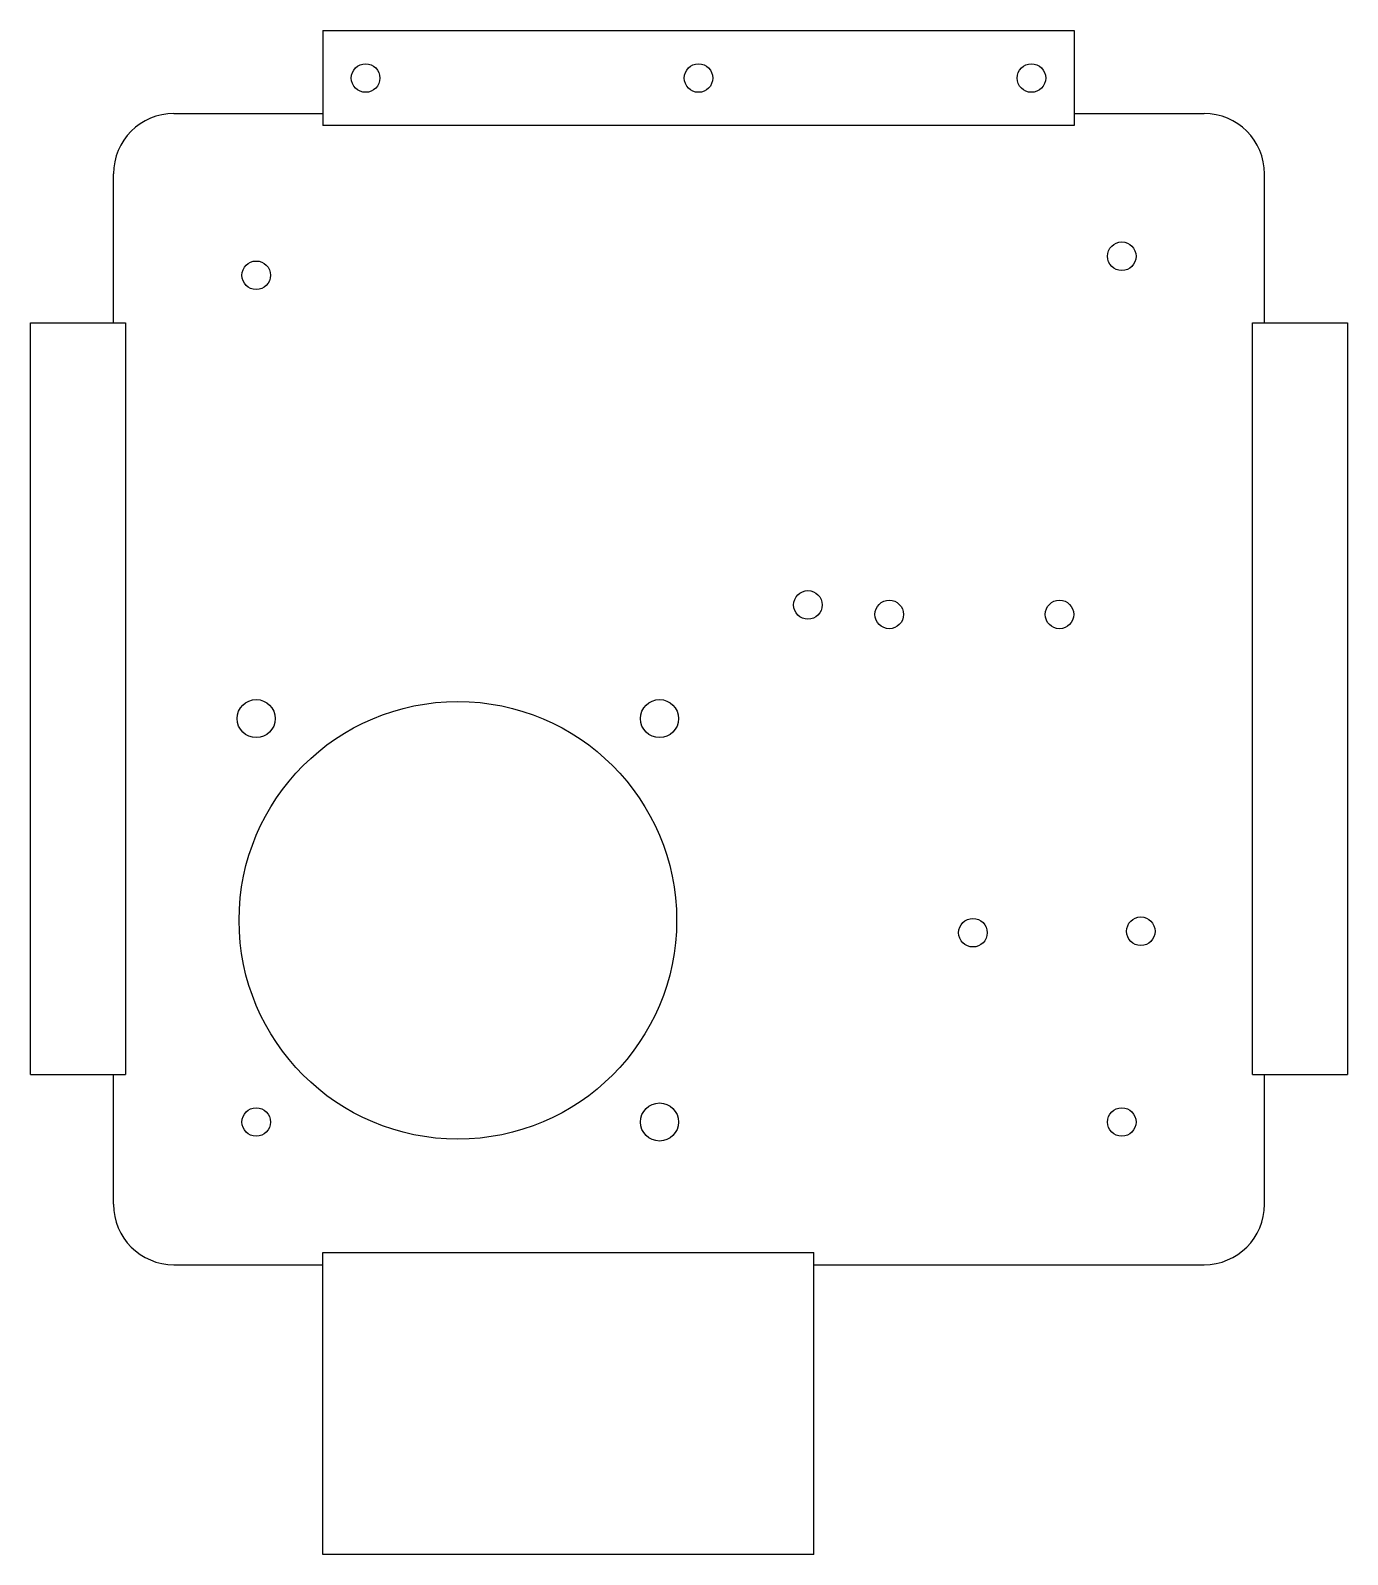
# Model space of a CAD drawing. Header units: millimetres. Extents: x -82 to 56, y 0 to 160.
import ezdxf

# ---------------------------------------------------------------- set-up
doc = ezdxf.new("R2010")
doc.units = ezdxf.units.MM
doc.layers.add('fab_bottom', color=7, linetype='Continuous', true_color=0xc2ced6)

msp = doc.modelspace()

# ---------------------------------------------------------------- linework, layer by layer
at = {"layer": 'fab_bottom', "color": 1}
for p, q in [((-51.64, 160.19), (-51.64, 150.19)), ((-51.64, 160.19), (27.36, 160.19)), ((27.36, 160.19), (27.36, 150.19)), ((-67.29, 151.46), (-51.64, 151.46)), ((27.36, 151.46), (41.01, 151.46)), ((-73.64, 129.46), (-73.64, 145.11)), ((47.36, 129.46), (47.36, 145.11)), ((-82.37, 50.46), (-82.37, 129.46)), ((-82.37, 129.46), (-72.37, 129.46)), ((46.09, 129.46), (56.09, 129.46)), ((56.09, 129.46), (56.09, 50.46)), ((-82.37, 50.46), (-72.37, 50.46)), ((-73.64, 36.81), (-73.64, 50.46)), ((46.09, 50.46), (56.09, 50.46)), ((47.36, 36.81), (47.36, 50.46)), ((-67.29, 30.46), (-51.64, 30.46)), ((-51.64, 0), (-51.64, 31.73)), ((0, 0), (0, 31.73)), ((0, 30.46), (41.01, 30.46)), ((0, 0), (-51.64, 0))]:
    msp.add_line(p, q, dxfattribs=at)
at = {"layer": 'fab_bottom', "color": 5}
for p, q in [((27.36, 150.19), (-51.64, 150.19)), ((-72.37, 129.46), (-72.37, 50.46)), ((46.09, 50.46), (46.09, 129.46)), ((-51.64, 31.73), (0, 31.73))]:
    msp.add_line(p, q, dxfattribs=at)
at = {"layer": 'fab_bottom', "color": 1}
for centre, radius in [((-47.14, 155.19), 1.5), ((-12.14, 155.19), 1.5), ((22.86, 155.19), 1.5), ((32.36, 136.46), 1.5), ((-58.64, 134.46), 1.5), ((-0.64, 99.81), 1.5), ((7.91, 98.81), 1.5), ((25.81, 98.81), 1.5), ((-58.64, 87.86), 2), ((-16.24, 87.86), 2), ((-37.44, 66.66), 23), ((16.71, 65.36), 1.5), ((34.36, 65.51), 1.5), ((-58.64, 45.46), 1.5), ((-16.24, 45.46), 2), ((32.36, 45.46), 1.5)]:
    msp.add_circle(centre, radius, dxfattribs=at)
for centre, start, end in [((-67.29, 145.11), 90, 180), ((41.01, 145.11), 0, 90), ((-67.29, 36.81), 180, 270), ((41.01, 36.81), 270, 0)]:
    msp.add_arc(centre, 6.35, start, end, dxfattribs=at)

doc.saveas('drawing.dxf')
